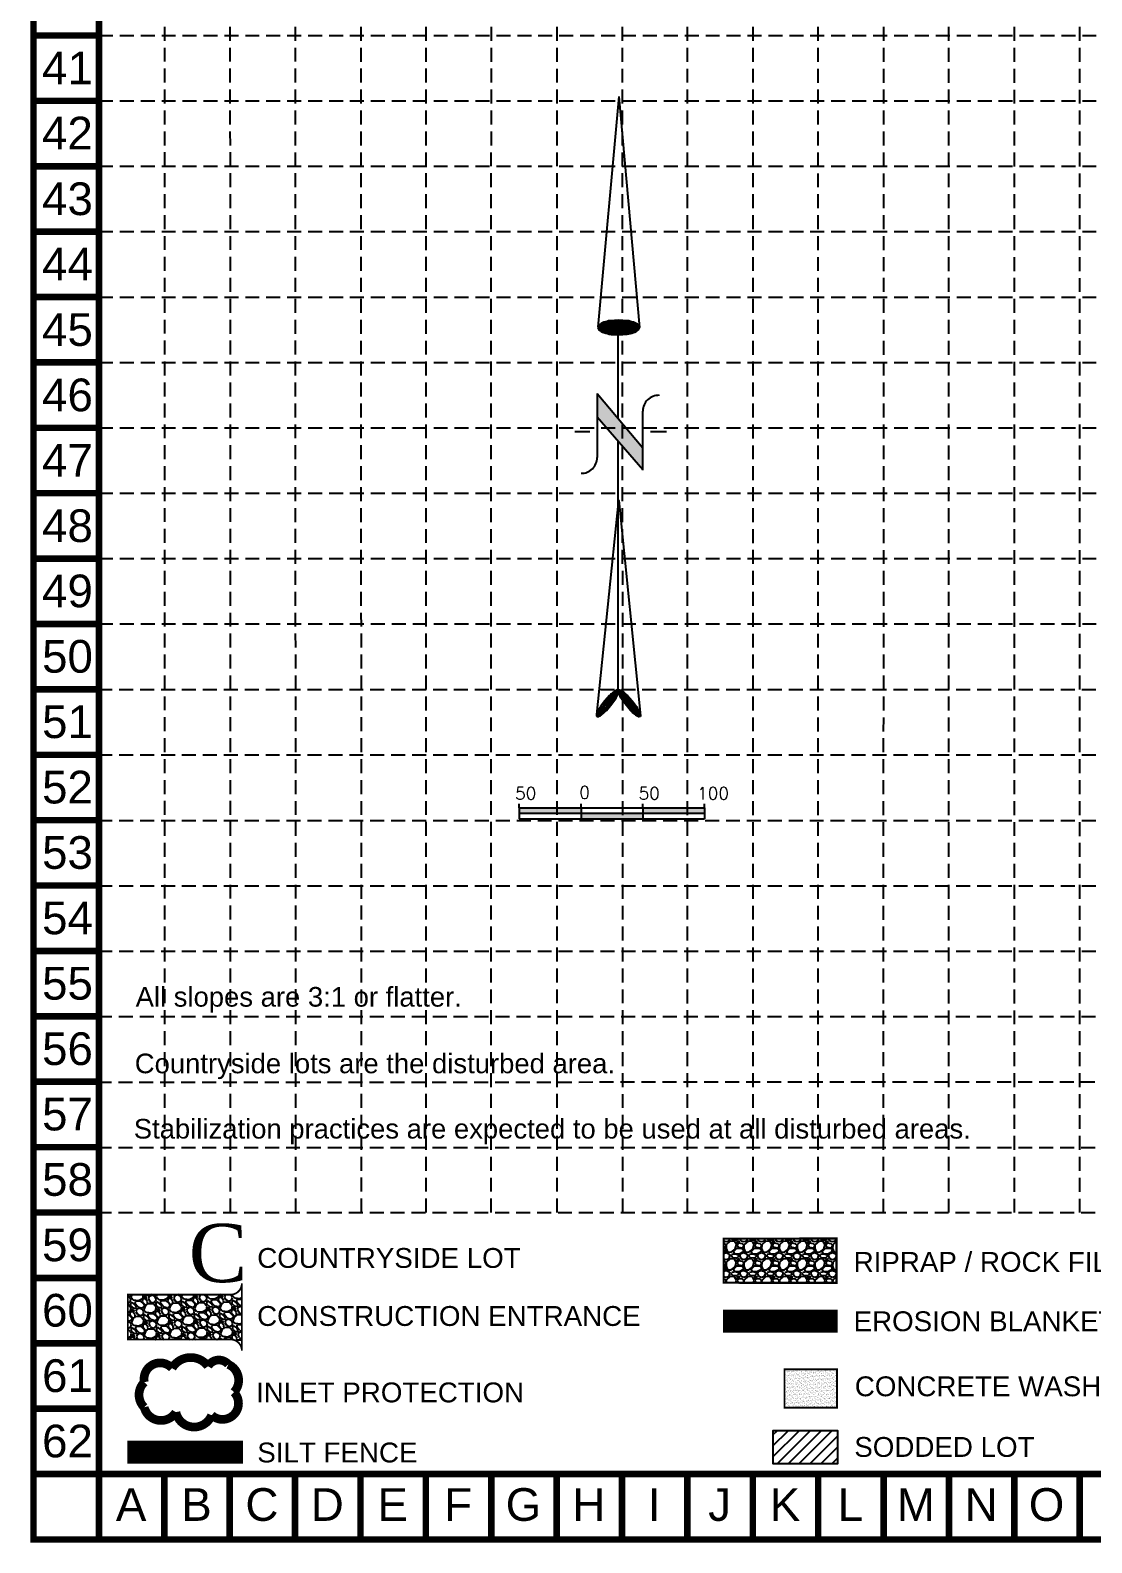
# Model space of a CAD drawing. Header units: feet. Extents: x 7457 to 9571, y 10788 to 14169.
# Drawn here: x 7457 to 8313, y 10788 to 12008 of the extents above; entities that cross this region are included whole.
import ezdxf
from ezdxf.enums import TextEntityAlignment as Align

# ---------------------------------------------------------------- set-up
doc = ezdxf.new("R2010")
doc.units = ezdxf.units.FT
doc.header["$LTSCALE"] = 45
doc.header["$MEASUREMENT"] = 0
doc.linetypes.add('ACAD_ISO02W100', pattern=[15, 12, -3])
doc.linetypes.add('HIDDEN', pattern=[0.375, 0.25, -0.125])
for name, color, linetype in [('BASE', 7, 'Continuous'), ('GRID', 254, 'HIDDEN'), ('LEGEND', 7, 'Continuous'), ('NARROW', 7, 'Continuous')]:
    doc.layers.add(name, color=color, linetype=linetype)
doc.styles.add('countryside', font='TIMES.TTF')
doc.styles.add('L120', font='simplex', dxfattribs={"height": 12})
doc.styles.add("L200'", font='ARIAL.TTF', dxfattribs={"height": 0.001968503937008})
doc.styles.get("Standard").update_dxf_attribs({"font": 'ARIAL.TTF'})

# ---------------------------------------------------------------- blocks, each defined once
blk = doc.blocks.new('North Arrow')
at = {"layer": 'NARROW'}
for p, q in [((32.43254981860446, 3.058265073213988), (32.43254981860446, 4.631385762768332)), ((0, 0), (22.36344290151465, 2.002084736559482)), ((28.76667448424996, -2.091662794246076), (34.01874137947743, 2.319861484284047)), ((36.17825519122562, 2.333068732823449), (30.46489879658111, 2.333068732823449)), ((36.15693846157228, 2.319861484284047), (31.03953994826952, -2.091662794246076)), ((39.10239171702415, 0.006637234364461619), (59.96415737125062, 2.108618273159664)), ((0, 0), (22.3340256442134, -2.022002755547874)), ((21.65859055236069, -0.04755806894536363), (21.65587945617517, -0.04755806894536363)), ((31.2002493849468, -0.04755806894536363), (21.65859055236069, -0.04755806894536363)), ((57.4539157862273, -0.04755806894536363), (33.41071549255503, -0.04755806894536363)), ((59.8310793026576, -2.141789640390925), (39.04486644576536, -0.007715046158409677)), ((57.69334596529006, -0.02703537367779063), (57.76929195033517, -0.01344045038422337)), ((57.76514189648879, -0.05039075473177945), (57.69334596529006, -0.02703537367779063)), ((28.76667448424996, -2.091662794246076), (34.95439482978327, -2.091662794246076)), ((32.43254981860446, -4.261561808689294), (32.43254981860446, -2.800806882678444))]:
    blk.add_line(p, q, dxfattribs=at)
blk.add_lwpolyline([(22.36469003275943, -2.029144276148145), (22.58571216360451, -1.926685835660464, 0.09157658552841703), (22.86600292222374, -1.437143250313966, 0.04830551554414139), (23.03449076013294, -0.7510674610057322), (23.07365352004581, -0.007926344824227272), (23.0138871940153, 0.8191116749912908, 0.04830551554426889), (22.86600292222374, 1.421290560665511, 0.0915765855283463), (22.58571216360451, 1.91083314601201), (22.36469003275943, 2.01329158649969), (22.14366790191434, 1.91083314601201, 0.09157658552851158), (21.86337714329511, 1.421290560665511, 0.04830551554418233), (21.71549287155813, 0.8191116749912908), (21.65572654552761, -0.007926344824227272), (21.71549287155813, -0.8349643646397453, 0.04830551554422624), (21.86337714329511, -1.437143250313966, 0.09157658552816902), (22.14366790191434, -1.926685835660464)], format="xyb", close=True, dxfattribs=at)
for points in [[(57.45558378554506, -0.03134526075882604), (57.43996657389744, 0.0836624617477355, -0.06681784727068599), (57.67471216397553, 0.4712181194372533, -0.03073031192727785), (58.00862399094058, 0.8372912985578296), (58.52165351551321, 1.292257312707079), (59.07299621394941, 1.699951556056476, -0.03073031192742202), (59.50028108291463, 1.950818694931513, -0.06681784727061153), (59.92804734067704, 2.100220530974184), (60.03732810972451, 2.061125939999329)], [(60.03732810972451, 2.061125939999329), (60.05294532137214, 1.946118217492767, -0.06681784727066456), (59.81819973129404, 1.558562559803249, -0.03073031192683177), (59.43379851860755, 1.137137013811298), (58.97125837981093, 0.7375233665334235), (58.41991568137473, 0.3298291232385964, -0.03073031192764033), (57.99263081235495, 0.07896198436355917, -0.03669233332525137), (57.76236303227506, -0.01733721801429056)], [(57.45558378554506, -0.03527464659782709), (57.43996657389744, -0.150282369049819, 0.06681784727068599), (57.67471216397553, -0.5378380267393368, 0.03073031192727785), (58.00862399094058, -0.903911205859913), (58.52165351551321, -1.358877220063732), (59.07299621394941, -1.766571463358559, 0.03073031192742202), (59.50028108291463, -2.017438602233597, 0.06681784727061153), (59.92804734067704, -2.166840438276267), (60.03732810972451, -2.127745847301412)], [(60.03732810972451, -2.127745847301412), (60.05294532137214, -2.012738124794851, 0.06681784727066456), (59.81819973129404, -1.625182467105333, 0.03073031192683177), (59.43379851860755, -1.203756921113381), (58.97125837981093, -0.804143273835507), (58.41991568137473, -0.3964490305406798, 0.03073031192764033), (57.99263081235495, -0.1455818916656426, 0.03669233332525137), (57.76236303227506, -0.04928268934236257)]]:
    blk.add_lwpolyline(points, format="xyb", dxfattribs=at)
for centre, start, end in [((30.46491631666868, 3.862994872579293), 178.8769027564139, 270), ((34.95439482978327, -3.621588933947351), 358.8769027564139, 90)]:
    blk.add_arc(centre, 1.529926139739004, start, end, dxfattribs=at)
for points in [[(23.01902749208239, 0.7489697719211108), (21.85494459723486, 1.41965102062386), (22.86773874044229, 1.437300527177285), (22.14491470462235, 1.910307302568981)], [(22.86773874044229, 1.437300527177285), (22.14491470462235, 1.910307302568981), (22.58617356370451, 1.910307302568981), (22.35503797086494, 2.002084736559482)], [(31.04573626156707, -2.092600781761575), (36.15173163068903, 2.358604768796795), (28.74698772917327, -2.064361571265181), (34.01267678058502, 2.358604768796795)], [(59.26426530671961, 0.9963362022790534), (58.69416543257103, 1.419996991044172), (59.44663154890804, 1.149516487475921), (59.00303798687673, 1.64907741756906)], [(59.44663154890804, 1.149516487475921), (59.00303798687673, 1.64907741756906), (59.61749721722299, 1.335816834307479), (59.27576588053853, 1.822957741314895)], [(59.61749721722299, 1.335816834307479), (59.27576588053853, 1.822957741314895), (59.80972109409777, 1.551097235151246), (59.4926338442383, 1.954057985367399)], [(59.80972109409777, 1.551097235151246), (59.4926338442383, 1.954057985367399), (59.93129858887187, 1.730497569169529), (59.69471535579942, 2.039618144699489)], [(59.93129858887187, 1.730497569169529), (59.69471535579942, 2.039618144699489), (60.05287608364597, 1.941637962281675), (59.93129858887187, 2.103098262887215)], [(60.05287608364597, 1.941637962281675), (59.93129858887187, 2.103098262887215), (60.03644669248388, 2.064458190925507)], [(23.02743242273209, -0.7618279882990464), (21.67003612299595, -0.04525802260104683), (23.06525461068304, -0.04525802260104683), (21.71626324154204, 0.8195677980802429)], [(23.06525461068304, -0.04525802260104683), (21.71626324154204, 0.8195677980802429), (23.01902749208239, 0.7489697719211108), (21.85494459723486, 1.41965102062386)], [(57.44388876337325, 0.08001449623407098), (57.69525844847522, -0.01106567331589758), (57.49810575425727, 0.2124947428819723), (57.77083364797363, -0.01106567331589758)], [(57.450460519849, -0.04004572727353661), (57.68868669199946, -0.016585683588346), (57.44388876337325, 0.08001449623407098), (57.69525844847522, -0.01106567331589758)], [(57.49810575425727, 0.2124947428819723), (57.77083364797363, -0.01106567331589758), (57.59996797960412, 0.3891350717640307), (57.940056377156, 0.06345446541672572)], [(57.59996797960412, 0.3891350717640307), (57.940056377156, 0.06345446541672572), (57.68211493557828, 0.4981552747267415), (58.06984856753843, 0.1324545938769006)], [(57.68211493557828, 0.4981552747267415), (58.06984856753843, 0.1324545938769006), (57.83819415180915, 0.663755583063903), (58.29493122679196, 0.2580348277115263)], [(57.83819415180915, 0.663755583063903), (58.29493122679196, 0.2580348277115263), (58.02877508955135, 0.8569559427633067), (58.51837094691291, 0.405695102581376)], [(58.02877508955135, 0.8569559427633067), (58.51837094691291, 0.405695102581376), (58.26042950528063, 1.069476338470849), (58.73031009321494, 0.5657754006460891)], [(58.26042950528063, 1.069476338470849), (58.73031009321494, 0.5657754006460891), (58.51837094691291, 1.297176762400341), (59.04904028220699, 0.8114158579883224)], [(58.51837094691291, 1.297176762400341), (59.04904028220699, 0.8114158579883224), (58.69580837170361, 1.422756996180397), (59.26097942850902, 0.9949561996836565)], [(22.86773874044229, -1.439569039612252), (21.72466817219174, -0.8747848301754857), (23.02743242273209, -0.7618279882990464), (21.67003612299595, -0.04525802260104683)], [(22.5777686330548, -1.930225321557373), (21.86334952788457, -1.446628842222708), (22.86773874044229, -1.439569039612252), (21.72466817219174, -0.8747848301754857)], [(22.36344290151465, -2.014942952937417), (22.14491470462235, -1.930225321557373), (22.5777686330548, -1.930225321557373), (21.86334952788457, -1.446628842222708)], [(57.4373170068975, -0.1421659174229717), (57.68868669199946, -0.02210569386079442), (57.450460519849, -0.04004572727353661), (57.68868669199946, -0.016585683588346)], [(57.45703227632475, -0.1932260124704044), (57.69525844847522, -0.02762570418781252), (57.4373170068975, -0.1421659174229717), (57.68868669199946, -0.02210569386079442)], [(57.52603571929285, -0.3257062591183058), (57.76426189149788, -0.05108574781843345), (57.45703227632475, -0.1932260124704044), (57.69525844847522, -0.02762570418781252)], [(57.63446970111545, -0.4802665469105705), (57.90062583830149, -0.1021458429204358), (57.52603571929285, -0.3257062591183058), (57.76426189149788, -0.05108574781843345)], [(57.78397716092513, -0.6624268860650773), (58.09120677609826, -0.2001260253382497), (57.63446970111545, -0.4802665469105705), (57.90062583830149, -0.1021458429204358)], [(57.97455809866733, -0.8735672791772231), (58.33600470472447, -0.3477863002626691), (57.78397716092513, -0.6624268860650773), (58.09120677609826, -0.2001260253382497)], [(58.24071423585337, -1.113687726247008), (58.61366141578401, -0.5423666625029), (57.97455809866733, -0.8735672791772231), (58.33600470472447, -0.3477863002626691)], [(58.61366141578401, -1.433848322321865), (58.92746278743289, -0.771447089027788), (58.24071423585337, -1.113687726247008), (58.61366141578401, -0.5423666625029)], [(58.91431927448139, -1.64498871543401), (59.20019068109468, -1.004667523229728), (58.61366141578401, -1.433848322321865), (58.92746278743289, -0.771447089027788)], [(59.11804372517508, -1.794028992899257), (59.56985198281473, -1.35518817585762), (58.91760515269198, -1.651888728247286), (59.20019068109468, -1.011567536097573)], [(59.34805520177179, -1.927889242142555), (59.81300697236293, -1.62152867174882), (59.11804372517508, -1.794028992899257), (59.56985198281473, -1.35518817585762)], [(59.53699320043597, -1.324828119304584), (59.41377276652929, -1.18406785724801), (59.20840537670301, -1.014327541233797)], [(59.58299549571166, -2.052089473381784), (59.92801271066128, -1.787128980031412), (59.34805520177179, -1.927889242142555), (59.81300697236293, -1.62152867174882)], [(59.78343406819477, -2.12522960951901), (60.04630432717022, -2.007929391147627), (59.58299549571166, -2.052089473381784), (59.92801271066128, -1.787128980031412)], [(59.92308389326354, -2.166629686616943), (60.03808963156189, -2.132129622386856), (59.78343406819477, -2.12522960951901), (60.04630432717022, -2.007929391147627)]]:
    blk.add_solid(points, dxfattribs=at)
blk = doc.blocks.new('washout')
at = {"layer": 'BASE'}
h = blk.add_hatch(dxfattribs=at)
h.set_pattern_fill('AR-SAND', color=30, scale=1.29438, style=0)
h.set_pattern_definition([(37.50000000000001, (1095.310110482622, -97.07849999999996), (-0.0815373428699146, 2.494042150135252), [0, -1.9674576, 0, -2.200446, 0, -2.1033675]), (7.499999999999999, (1095.310110482622, -97.07849999999996), (2.29076357176444, 3.652929423912071), [0, -1.0613916, 0, -1.7733006, 0, -0.6795494999999999]), (327.5, (1093.718023082621, -97.07849999999996), (4.0308829430139, 0.007324965717175819), [0, -0.6471899999999999, 0, -2.329884, 0, -3.041793]), (317.5, (1093.718023082621, -97.07849999999996), (3.891070154426286, 1.136045697739593), [0, -0.323595, 0, -1.5273684, 0, -1.747413])])
h.paths.add_polyline_path([(44.3144205259029, 0), (44.3144205259029, 32.35950000000003), (0, 32.35950000000003), (0, 0)])
at = {"layer": 'BASE', "color": 30, "linetype": 'ACAD_ISO02W100', "const_width": 1.617975}
blk.add_lwpolyline([(0, 0), (44.3144205259029, 0), (44.3144205259029, 32.35950000000003), (0, 32.35950000000003)], close=True, dxfattribs=at)

msp = doc.modelspace()

# ---------------------------------------------------------------- hatches: boundary and pattern name
at = {"linetype": 'Continuous'}
h = msp.add_hatch(color=7, dxfattribs=at)
h.paths.add_polyline_path([(7900.868319382153, 11376.57817679286), (7900.868319382153, 11381.06461498078), (7851.070944382, 11381.06461498078), (7851.070944382001, 11376.57817679286)])
h.paths.add_polyline_path([(7900.868319382153, 11376.57817679286), (7900.868319382154, 11372.09173860494), (7950.665694382305, 11372.09173860494), (7950.665694382305, 11376.57817679286)])
h.paths.add_polyline_path([(7950.665694382305, 11381.06461498078), (7950.665694382305, 11376.57817679286), (8000.463069382458, 11376.57817679286), (8000.463069382462, 11381.06461498078)])
at = {"layer": 'LEGEND', "linetype": 'ACAD_ISO02W100'}
h = msp.add_hatch(dxfattribs=at)
h.set_pattern_fill('GRAVEL', color=240, scale=14.30497309729822, style=0)
h.set_pattern_definition([(228.0128, (6998.087488164378, 10275.55161106251), (-114.4397594894558, -128.7447770673395), [1.924533860618112, -190.5291955205475]), (184.9697, (6996.800040585686, 10274.12111375282), (171.6596922095101, 14.30484874426795), [3.302560529027045, -326.9533922388657]), (132.5103999999999, (6993.509896773322, 10273.83501429069), (143.0495981991831, -157.3548281497745), [2.328677960562983, -230.5394041951973]), (267.2737, (6987.930957265361, 10270.25877101654), (14.30491613099281, 286.0994661655518), [3.007448934029783, -297.7373872490561]), (292.8337, (6987.787907534364, 10267.25472666596), (-71.52500718350288, 171.6596258381562), [2.949041728873517, -291.955531697725]), (357.2737, (6988.932305382197, 10264.53678177751), (-286.0994661655519, 14.30491613099282), [3.007448934029783, -297.7373872490562]), (37.69419999999998, (6991.936349732569, 10264.39373204659), (-185.9647553437443, -143.0495937190616), [3.977197365268724, -393.7422244521956]), (72.2553, (6995.083443814005, 10266.82557747318), (100.1349656412988, 314.7093542285386), [3.754883778363618, -371.733622802756]), (121.4296, (6996.22784166177, 10270.4018207476), (-114.4399025680571, 185.9645792620365), [3.01763407487506, -298.7461024270122]), (175.2364, (6994.654294621086, 10272.97671590499), (157.3547176073566, -14.30485197224534), [3.445095280968498, -168.8095972425909]), (222.3974, (6991.221101077657, 10273.26281536698), (-171.6597823244834, -157.3545908037053), [4.455255261207335, -441.0705998739076]), (138.8141, (7002.092880631723, 10270.11572128548), (-100.134853835064, 85.82980015122968), [1.520632945215899, -150.5433053001633]), (171.4692, (7000.948482783891, 10271.11706940238), (185.9646257292034, -28.61005934750282), [2.892994844278279, -286.407176222258]), (225, (6998.087488164378, 10271.5462185953), (-1.588171049926392e-15, -14.30497752395715), [2.023023600393013, -18.20725531845641]), (203.1986, (6997.08614004761, 10273.26281536698), (71.52486163369083, 28.60996515247451), [1.089438141144038, -107.8539897389861]), (291.8014, (6996.084791930773, 10272.83366617392), (-14.3049718170124, 42.91492319730636), [1.54068851749831, -75.49395193201366]), (30.9638, (6996.65699085469, 10271.40316886437), (42.91489100077766, 28.6099817215798), [2.502354638937259, -80.90925685269929]), (161.5651, (6998.802736819291, 10272.690616443), (28.60995241143706, -14.304950255442), [1.80945035205035, -43.42685136412769]), (16.38950000000001, (6987.787907534364, 10272.83366617392), (143.0497624212061, 42.91481500603684), [2.534841232841243, -250.9499257750724]), (70.3462, (6990.219752960889, 10273.54891482897), (-57.21982440297354, -157.3547346200699), [2.126591605617449, -210.5321255019614]), (293.1986, (6998.802736819291, 10275.55161106251), (-28.60996515247451, 71.52486163369082), [2.178861977314979, -106.7645659028152]), (343.6105, (6999.66103520513, 10273.54891482897), (-143.0497624212061, 42.91481500603685), [2.534841232841223, -250.9499257750701]), (339.444, (6987.787907534364, 10263.96458285367), (-71.5248918726208, 28.6098889235149), [2.444433802866319, -119.777313560342]), (294.7751, (6990.076703229961, 10263.10628446796), (-71.52475375385335, 157.3547530195969), [2.048157438124944, -202.767886778805]), (66.80140000000002, (6998.945786550286, 10261.24663796522), (28.60996515247453, 71.52486163369082), [2.178861977314978, -106.7645659028151]), (17.354, (6999.804084936058, 10263.24933419875), (-185.9646791480027, -57.21981374415746), [2.397956945273197, -237.3970938582572]), (69.444, (6991.936349732569, 10261.24663796522), (-28.60988892351494, -71.52489187262078), [1.22221690143316, -120.9995304617752]), (101.3098999999996, (6998.087488164378, 10261.24663796522), (-14.30493922543368, 57.2199031498364), [0.7294105782312338, -72.21191903938096]), (165.9638, (6997.94443843345, 10261.96188661999), (42.91492710226319, -14.3049453079031), [2.949041728873513, -56.03186437346224]), (186.009, (6995.083443814005, 10262.67713527491), (143.0497274096998, 14.30496333389432), [2.732965110238826, -270.5631596793701]), (303.6901, (6996.65699085469, 10270.11572128548), (-14.30499218738768, 28.60993986852477), [2.063091830038544, -49.51421822589815]), (353.1572, (6997.801388702523, 10268.39912451393), (243.1845335772573, -28.61006060469498), [3.601906396061108, -356.5881180962062]), (60.94540000000001, (7001.37763197681, 10267.96997532101), (-57.21989277827784, -100.1348171823465), [1.472782810205435, -145.805927359531]), (90, (7002.092880631723, 10269.25742289977), (-14.30497309729822, 14.30497309729822), [0.8582983858378928, -13.44667471146032]), (120.2564, (6994.797344352082, 10263.10628446796), (57.21981924504297, -100.1348468120234), [1.987304082569058, -196.7437335931531]), (48.01279999999999, (6993.795996235314, 10264.82288123951), (114.4397594894558, 128.7447770673395), [3.849067721236224, -188.6046616599294]), (0, (6996.370891392766, 10267.68387585888), (14.30497309729822, 14.30497309729822), [3.719293005297536, -10.58568009200068]), (325.3048, (7000.09018439805, 10267.68387585888), (-143.0496488479531, 100.1349348411046), [2.26181651630621, -223.9196634546377]), (254.0546, (7001.949830900659, 10266.39642828026), (-14.30497151368592, -57.21989420094847), [2.082832692912816, -102.0589450024589]), (207.646, (7001.37763197681, 10264.39373204659), (-271.794428870483, -143.0498413096597), [3.391208447311002, -335.7301941777399]), (175.4261, (6998.37358762637, 10262.82018500597), (-185.9646582515169, 14.30489872804738), [3.587672947829267, -355.179235600824])])
h.paths.add_polyline_path([(8015.932959775924, 10997.9886853682), (8106.967972682515, 10997.82692044707), (8106.967972682515, 11033.58935319022), (8015.932959775924, 11033.45208516178)])
at = {"layer": 'LEGEND'}
h = msp.add_hatch(dxfattribs=at)
h.set_pattern_fill('GRAVEL', color=4, scale=14.46157490804759, angle=-43.93425516442545, style=0)
h.set_pattern_definition([(184.0785448355745, (-12678.41481508549, 2204.264484199784), (-173.6196451813359, -13.4575079810293), [1.945602441829089, -192.6149888188776]), (141.0354448355745, (-12680.35549376112, 2204.126105475135), (135.0055160763885, -109.9927218039334), [3.338714875871132, -330.5326714802177]), (88.57614483557452, (-12682.95146254006, 2206.225618783299), (-6.230132496816552, -214.8964783900011), [2.354170856131253, -233.0632039884921]), (223.3394448355745, (-12689.52151985297, 2207.535267225659), (211.0924808503827, 198.2522686064346), [3.040372585518108, -300.9968281199931]), (248.8994448355745, (-12691.73278415289, 2205.448601901738), (68.33525431856665, 175.1412968823068), [2.981325975168549, -295.1516764657837]), (313.3394448355745, (-12692.80608262729, 2202.667170757709), (-198.2522686064346, 211.0924808503826), [3.040372585518108, -300.9968281199932]), (353.7599448355745, (-12690.71941730337, 2200.455906457653), (-235.7250750351186, 26.29794368616422), [4.020737210109563, -398.0526656461989]), (28.32104483557454, (-12686.72250499847, 2200.01887827732), (293.6462557505786, 158.8772281901914), [3.795989874463594, -375.8031277260699]), (77.49534483557453, (-12683.38088279675, 2201.819742129662), (47.12624812109621, 215.6573044835577), [3.050669226852619, -302.0165860746319]), (131.3021448355745, (-12682.7203526329, 2204.798047524585), (104.5235591005359, -120.7872450282118), [3.482810008254915, -170.6576180966163]), (178.4631448355746, (-12685.0191080548, 2207.414472211346), (-235.3446957347637, 5.849708839763523), [4.504028581961609, -445.8991622304222]), (94.8798448355739, (-12679.31169521709, 2197.497552636114), (-12.69674155223676, 132.7232168431872), [1.537279874300364, -152.1913583266068]), (127.5349448355745, (-12679.44246601802, 2199.029266963076), (115.3180700464448, -151.2695169474811), [2.924665524678819, -289.5425810987987]), (181.0657448355745, (-12681.22431006118, 2201.348478292928), (-10.033913732635, -10.41431003291497), [2.045170385070981, -18.40657685036356]), (159.2643448355745, (-12680.74924226256, 2203.300568854023), (72.13936579907035, -29.34092301364478), [1.101364621847088, -109.0347071003391]), (247.8671448355745, (-12681.77926105814, 2203.690513393714), (19.68742874417635, 41.27683300349721), [1.55755500232145, -76.32041203737464]), (347.0295448355745, (-12682.36607984852, 2202.247726287438), (51.31074600908586, -9.273072553977686), [2.529748837089855, -81.79500029614002]), (117.6308448355745, (-12679.90088187044, 2201.679927306375), (10.7947235406905, -30.48211579686068), [1.829259071693838, -43.90226110537685]), (332.4552448355745, (-12687.81955900808, 2209.510181557687), (134.2447497310437, -69.09628382672423), [2.562591073706033, -253.6971670677682]), (26.4119448355745, (-12685.54743131893, 2208.32513209146), (-152.0302160781984, -74.42180233010313), [2.149872187405262, -212.8368982442988]), (249.2643448355745, (-12677.89409974499, 2203.762788668336), (29.34092301364478, 72.13936579907032), [2.202714782119265, -107.9333569400669]), (299.6762448355745, (-12678.67398882424, 2201.702751077309), (-74.04143226320237, 131.5819728436514), [2.562591073706031, -253.697167067768]), (295.5097448355746, (-12694.04058359721, 2203.053311335304), (-32.00377217696821, 70.9981435721765), [2.47119392028717, -121.0885599403709]), (250.8408448355745, (-12692.97632914523, 2200.823027226275), (58.3015985311025, 164.7268853143309), [2.070579372184436, -204.9876615393322]), (22.86714483557454, (-12687.82386730447, 2193.248142751826), (70.99817785794895, 32.00369669328462), [2.202714782119269, -107.9333569400671]), (333.4197448355745, (-12685.79426140802, 2194.104111067656), (-175.5215969071031, 88.78368843319723), [2.424208263410925, -239.9959673068106]), (25.50974483557453, (-12692.92687764154, 2198.164758959468), (-70.99814357217653, -32.00377217696816), [1.235596960143585, -122.3241569005146]), (57.37564483557452, (-12688.44872571314, 2193.850177389564), (29.72136790760251, 51.69112194381151), [0.7373957045613462, -73.00244952149652]), (122.0295448355745, (-12688.05117324987, 2194.471231836276), (21.20903498137235, -40.51602394035049), [2.981325975168546, -56.64526583607691]), (142.0747448355744, (-12689.63233908046, 2196.998729302353), (114.1769692873712, -89.92480407486705), [2.762883886182491, -273.5251142695442]), (259.7558448355745, (-12683.26913180499, 2201.310438674707), (9.653496109833121, 30.86253303290822), [2.085677256388437, -50.05626861489739]), (309.2229448355745, (-12683.64005653543, 2199.258009007186), (156.9753076598498, -191.4051712166298), [3.641337792396903, -360.4918195995727]), (17.01114483557456, (-12681.33749715178, 2196.437102146022), (-111.8946057764372, -32.76450889303456), [1.488905906232943, -147.4021185643086]), (46.06574483557452, (-12679.91372985482, 2196.872694227444), (-0.3803961825667685, 20.4482174378705), [0.867694494482855, -13.59388041356473]), (76.3221448355745, (-12689.53960789788, 2197.511836719268), (-28.58022504492098, -113.0357644527979), [2.009059832525604, -198.8975597293309]), (4.07854483557453, (-12689.06454009925, 2199.463927280361), (173.6196451813359, 13.45750798102934), [3.891204883658177, -190.6693863770485]), (316.0657448355745, (-12685.18318274793, 2199.740684729386), (20.44821743787051, 0.3803961825667709), [3.760009476092373, -10.70156543195521]), (281.3705448355745, (-12682.47546297723, 2197.131867966267), (-33.90554753205669, 173.2392860062013), [2.286577455011037, -226.3709945071936]), (210.1203448355744, (-12682.02465504845, 2194.89017197177), (-50.54994943874105, -31.62331904300728), [2.105634229761545, -103.1762218740648]), (163.7117448355745, (-12683.84597480875, 2193.8335254435), (-298.210969398605, 86.50111142550348), [3.42833325557628, -339.4055563034729]), (131.4918448355745, (-12687.13670940787, 2194.795072926079), (-125.3521358843094, 140.8550964294435), [3.626948525363425, -359.0675135484566])])
edge = h.paths.add_edge_path()
edge.add_line((7627.322880149793, 10943.17014072357), (7627.322880149793, 10997.40683810927))
edge.add_arc((7618.283432402143, 10997.40683810928), 9.039447747650229, 270.03905593781616, 359.99999999988466, ccw=False)
edge.add_line((7618.289594183775, 10988.36739246174), (7535.448596223067, 10988.35988900408))
edge.add_line((7535.448596223067, 10988.35988900408), (7535.448596223067, 10952.1749939752))
edge.add_line((7535.448596223067, 10952.1749939752), (7618.277270620511, 10952.20958637109))
edge.add_arc((7618.283432402161, 10943.17014072357), 9.039447747631648, 0, 90.03905593793161, ccw=False)
h = msp.add_hatch(dxfattribs=at)
h.set_pattern_fill('ANSI31', color=2, scale=50, style=0)
h.set_pattern_definition([(45, (0, 0), (-4.419417382415921, 4.419417382415922), [])])
h.paths.add_polyline_path([(8055.672429749093, 10878.62780107433), (8055.672429749093, 10877.06507104383), (8055.672429749093, 10852.2846387067), (8107.967251390459, 10852.2846387067), (8107.967251390459, 10878.62780107433)])

# ---------------------------------------------------------------- linework, layer by layer
at = {"color": 7, "linetype": 'Continuous'}
for p, q in [((7851.070944382, 11381.06461498078), (7851.070944382, 11384.05245748079)), ((7851.070944382, 11381.06461498078), (7900.868319382153, 11381.06461498078)), ((7851.070944382, 11381.06461498078), (7851.070944382, 11372.09173860494)), ((7900.868319382153, 11381.06461498078), (7900.868319382153, 11384.05245748079)), ((7900.868319382153, 11381.06461498078), (8000.46306938246, 11381.06461498078)), ((7900.868319382153, 11381.06461498078), (7900.868319382153, 11372.09173860494)), ((7950.665694382305, 11381.06461498078), (7950.665694382305, 11384.05245748079)), ((7950.665694382305, 11381.06461498078), (7950.665694382305, 11372.09173860494)), ((7851.070944381998, 11376.57817679286), (8000.46306938246, 11376.57817679286)), ((7851.070944381998, 11372.09173860494), (7900.868319382153, 11372.09173860494)), ((7900.868319382153, 11372.09173860494), (8000.46306938246, 11372.09173860494))]:
    msp.add_line(p, q, dxfattribs=at)
at = {"color": 7}
for q in [(8000.46306938246, 11384.05245748079), (8000.46306938246, 11372.09173860494)]:
    msp.add_line((8000.46306938246, 11381.06461498078), q, dxfattribs=at)
at = {"layer": 'BASE', "const_width": 5.273577968907612}
for points in [[(9568.73461408358, 10790.9046681502), (9568.73461408358, 14165.99456825094), (7459.303426520465, 14165.99456825094), (7459.303426520465, 10790.9046681502)], [(9515.998834394495, 10843.64044783908), (9515.998834394495, 14113.25878856192), (7512.039206209686, 14113.25878856192), (7512.039206209686, 10843.64044783908)]]:
    msp.add_lwpolyline(points, close=True, dxfattribs=at)
for points in [[(7512.039206209686, 12003.82760099894), (7459.303426520465, 12003.82760099894)], [(7512.039206209686, 11951.09182130965), (7459.303426520465, 11951.09182130965)], [(7512.039206209686, 11898.35604162077), (7459.303426520465, 11898.35604162077)], [(7512.039206209686, 11845.62026193148), (7459.303426520465, 11845.62026193148)], [(7512.039206209686, 11792.8844822426), (7459.303426520465, 11792.8844822426)], [(7512.039206209686, 11740.14870255359), (7459.303426520465, 11740.14870255359)], [(7512.039206209686, 11687.41292286443), (7459.303426520465, 11687.41292286443)], [(7512.039206209686, 11634.67714317528), (7459.303426520465, 11634.67714317528)], [(7512.039206209686, 11581.94136348613), (7459.303426520465, 11581.94136348613)], [(7512.039206209686, 11529.20558379725), (7459.303426520465, 11529.20558379725)], [(7512.039206209686, 11476.4698041081), (7459.303426520465, 11476.4698041081)], [(7512.039206209686, 11423.73402441921), (7459.303426520465, 11423.73402441921)], [(7512.039206209686, 11370.99824472993), (7459.303426520465, 11370.99824472993)], [(7512.039206209686, 11318.26246504091), (7459.303426520465, 11318.26246504091)], [(7512.039206209686, 11265.52668535176), (7459.303426520465, 11265.52668535176)], [(7512.039206209686, 11212.7909056626), (7459.303426520465, 11212.7909056626)], [(7512.039206209686, 11160.05512597372), (7459.303426520465, 11160.05512597372)], [(7512.039206209686, 11107.31934628457), (7459.303426520465, 11107.31934628457)], [(7512.039206209686, 11054.58356659555), (7459.303426520465, 11054.58356659555)], [(7512.039206209686, 11001.84778690626), (7459.303426520465, 11001.84778690626)], [(7512.039206209686, 10949.11200721739), (7459.303426520465, 10949.11200721739)], [(7512.039206209686, 10896.37622752837), (7459.303426520465, 10896.37622752837)], [(7512.039206209686, 10843.64044783908), (7459.303426520465, 10843.64044783908)], [(7512.039206209686, 10843.64044783908), (7512.039206209686, 10790.9046681502)], [(7564.774985898703, 10843.64044783908), (7564.774985898703, 10790.9046681502)], [(7617.510765587787, 10843.64044783908), (7617.510765587787, 10790.9046681502)], [(7670.246545276872, 10843.64044783908), (7670.246545276872, 10790.9046681502)], [(7722.982324965888, 10843.64044783908), (7722.982324965888, 10790.9046681502)], [(7775.718104654973, 10843.64044783908), (7775.718104654973, 10790.9046681502)], [(7828.453884344058, 10843.64044783908), (7828.453884344058, 10790.9046681502)], [(7881.189664033211, 10843.64044783908), (7881.189664033211, 10790.9046681502)], [(7933.925443722295, 10843.64044783908), (7933.925443722295, 10790.9046681502)], [(7986.661223411312, 10843.64044783908), (7986.661223411312, 10790.9046681502)], [(8039.397003100396, 10843.64044783908), (7986.661223411312, 10843.64044783908)], [(8039.397003100396, 10843.64044783908), (8039.397003100396, 10790.9046681502)], [(8092.132782789481, 10843.64044783908), (8092.132782789481, 10790.9046681502)], [(8144.868562478429, 10843.64044783908), (8144.868562478429, 10790.9046681502)], [(8197.604342167582, 10843.64044783908), (8197.604342167582, 10790.9046681502)], [(8250.340121856736, 10843.64044783908), (8250.340121856736, 10790.9046681502)], [(8303.07590154582, 10843.64044783908), (8303.07590154582, 10790.9046681502)]]:
    msp.add_lwpolyline(points, dxfattribs=at)
at = {"layer": 'GRID', "linetype": 'HIDDEN'}
for p, q in [((8197.604342167582, 11054.49156876135), (8197.604342167582, 14113.25878856192)), ((8250.340121856736, 11054.48327759386), (8250.340121856736, 14113.25878856192)), ((8303.07590154582, 11054.47498642651), (8303.07590154582, 14113.25878856192)), ((7565.256383224043, 11054.59098708395), (7564.97098399062, 14111.27738937974)), ((7618.215868980275, 11054.58266074541), (7617.560180663176, 14111.25364056627)), ((7670.793816056593, 11054.5743943926), (7670.307864568594, 14111.1146708067)), ((7723.810501770249, 11054.56605906086), (7722.975184460536, 14111.03306341324)), ((7776.06556607013, 11054.55784347205), (7775.8428922596, 14111.44092174393)), ((7828.476366410508, 11054.54960339826), (7828.641701078952, 14111.34290950773)), ((7881.609672183136, 11054.5412497315), (7881.325881314823, 14111.14854239067)), ((7934.532817574668, 11054.53292910616), (7933.994114928618, 14111.19362841639)), ((7986.849380415031, 11054.52470384844), (7986.861213579689, 14111.16184093211)), ((8039.730391919486, 11054.51638984762), (8039.673989290482, 14111.14940580336)), ((8092.140044269692, 11054.50814995429), (8092.245303120664, 14111.14277638108)), ((8144.890729809827, 11054.49985644344), (8145.212062720906, 14111.07289949218)), ((7512.039206209686, 12003.82760099894), (9515.998834394495, 12003.82760099894)), ((7512.039206209686, 11951.09182130965), (9515.998834394495, 11951.09182130965)), ((7512.039206209686, 11898.35604162077), (9515.998834394495, 11898.35604162077)), ((7512.039206209686, 11845.62026193148), (9515.998834394495, 11845.62026193148)), ((7512.039206209686, 11792.8844822426), (9515.998834394495, 11792.8844822426)), ((7512.039206209686, 11740.14870255359), (9515.998834394495, 11740.14870255359)), ((7512.039206209686, 11687.41292286443), (9515.998834394495, 11687.41292286443)), ((7512.039206209686, 11634.67714317528), (9515.998834394495, 11634.67714317528)), ((7512.039206209686, 11581.94136348613), (9515.998834394495, 11581.94136348613)), ((7512.039206209686, 11529.20558379725), (9515.998834394495, 11529.20558379725)), ((7511.538532739504, 11476.29348654359), (9515.498160924519, 11476.29348654359)), ((7511.538532739504, 11423.55770685444), (9515.498160924519, 11423.55770685444)), ((7511.538532739504, 11370.82192716529), (9515.498160924519, 11370.82192716529)), ((7511.538532739504, 11318.08614747627), (9515.498160924519, 11318.08614747627)), ((7511.538532739504, 11265.35036778725), (9515.498160924519, 11265.35036778725)), ((7511.263896011524, 11212.6559564707), (9513.821329723392, 11212.54333994703)), ((7510.890248738547, 11159.77141182516), (9513.825593758726, 11160.12705891732)), ((7511.066284909062, 11107.15320508864), (9514.020347047735, 11107.01234642325)), ((7511.06704862347, 11054.59950678055), (9513.950838920167, 11054.28461156473))]:
    msp.add_line(p, q, dxfattribs=at)
at = {"layer": 'LEGEND', "color": 240, "linetype": 'ACAD_ISO02W100', "const_width": 1.788121637162277}
msp.add_lwpolyline([(8015.932959775924, 10997.9886853682), (8106.967972682515, 10997.82692044707), (8106.967972682515, 11033.58935319023), (8015.932959775924, 11033.45208516178)], close=True, dxfattribs=at)
at = {"layer": 'LEGEND', "color": 4, "const_width": 1.446157490804759}
msp.add_lwpolyline([(7627.322880149793, 10943.17014072357), (7627.322880149793, 10997.40683810927, -0.4140139244211871), (7618.289594183775, 10988.36739246174), (7535.448596223067, 10988.35988900408), (7535.448596223067, 10952.1749939752), (7618.277270620511, 10952.20958637109, -0.4144132285109485)], format="xyb", close=True, dxfattribs=at)
at = {"layer": 'LEGEND', "color": 84, "const_width": 18.58995854099833}
msp.add_lwpolyline([(8015.462480062859, 10966.95741501111), (8107.879093498314, 10966.95890212978)], dxfattribs=at)
at = {"layer": 'LEGEND', "color": 170, "ltscale": 100, "const_width": 7}
msp.add_lwpolyline([(7571.060922544932, 10929.0118412486, 0.5205670505517462), (7571.060922544932, 10929.0118412486, 0.7651954600696135), (7548.688149318405, 10917.74913299094, 0.4178788784126488), (7548.549558795864, 10897.48487304568, 0.6649002420699669), (7574.116449466286, 10893.58194694126, 0.744833174426672), (7602.952407707578, 10891.16090055535, 0.9756416855879776), (7620.915842639604, 10909.7169198453, 0.5205670505517462), (7616.442918101651, 10932.07114060111, 0.5205670505517462), (7600.042188247907, 10930.58085744601, 0.5402640007904789), (7571.060922544932, 10929.0118412486)], format="xyb", close=True, dxfattribs=at)
at = {"layer": 'LEGEND', "color": 200, "const_width": 18.58995854099833}
msp.add_lwpolyline([(7534.972896897587, 10861.3521318158), (7628.253429151769, 10861.3521318158)], dxfattribs=at)
at = {"layer": 'LEGEND', "color": 2}
msp.add_lwpolyline([(8055.672429749093, 10877.06507104384), (8055.672429749093, 10852.2846387067), (8107.967251390459, 10852.2846387067), (8107.967251390459, 10878.62780107433), (8055.672429749093, 10878.62780107433)], close=True, dxfattribs=at)

# ---------------------------------------------------------------- block references
at = {"layer": 'BASE', "linetype": 'Continuous', "xscale": 8.330849999909333, "yscale": 8.330849999909333, "zscale": 8.330850000000119, "rotation": 270}
msp.add_blockref('North Arrow', (7931.321910789989, 11954.68500415108), dxfattribs=at)
at = {"layer": 'LEGEND', "xscale": 0.9565418567935922, "yscale": 0.9565418567945017, "zscale": 0.956541856820419}
msp.add_blockref('washout', (8064.969618945041, 10897.26455337678), dxfattribs=at)

# ---------------------------------------------------------------- texts
at = {"color": 7, "linetype": 'Continuous', "style": 'L120'}
for s, p in [('50', (7847.668429184285, 11387.61550076953)), ('0', (7899.452605491149, 11388.34426574135)), ('50', (7947.263179184591, 11387.61550076953))]:
    msp.add_text(s, height=10, dxfattribs=at).set_placement(p)
at = {"color": 7, "style": 'L120'}
msp.add_text('100', height=10, dxfattribs=at).set_placement((7994.511820290862, 11387.61552682476))
at = {"color": 5, "style": 'countryside'}
msp.add_text('C', height=46.95576208189537, rotation=359.9039899202455, dxfattribs=at).set_placement((7584.398049497127, 10998.55219166224))
at = {"layer": 'BASE'}
for s, p in [('41', (7486.681275353186, 11977.62150270708)), ('42', (7486.619073982479, 11925.1095641424)), ('43', (7486.681312158834, 11872.14995316951)), ('44', (7486.681348964276, 11819.41417008205)), ('45', (7486.681348964345, 11766.67840363222)), ('46', (7486.681348964345, 11713.94265382016)), ('47', (7486.681385769994, 11661.20685409464)), ('48', (7486.681422575436, 11608.47107100718)), ('49', (7486.692464238715, 11555.86497931666)), ('50', (7486.692464238715, 11503.12922950474)), ('51', (7486.692501044363, 11450.39342977922)), ('52', (7486.692537849806, 11397.65764669162)), ('53', (7486.692537849874, 11344.92188024193)), ('54', (7486.692537849874, 11292.18613042987)), ('55', (7486.692574655523, 11239.45033070436)), ('56', (7486.692611460965, 11186.71454761675)), ('57', (7486.692427433272, 11133.97869797818)), ('58', (7486.692427433272, 11081.24294816627)), ('59', (7486.69246423892, 11028.50714844061)), ('60', (7486.692501044226, 10975.77136535301)), ('61', (7486.692501044363, 10923.03559890332)), ('62', (7486.692501044363, 10870.2998490914)), ('A', (7538.010449188316, 10819.10288335415)), ('B', (7590.746228877538, 10819.10288335415)), ('C', (7643.482008566485, 10819.10288335415)), ('D', (7696.217788255639, 10819.10288335415)), ('E', (7748.953567944654, 10819.10288335415)), ('F', (7801.689347633671, 10819.10288335415)), ('G', (7854.425127322824, 10819.10288335415)), ('H', (7907.160907011772, 10819.10288335415)), ('I', (7959.896686701062, 10819.10288335415)), ('J', (8012.632466389941, 10819.10288335415)), ('K', (8065.368246079163, 10819.10288335415)), ('L', (8118.10402576818, 10819.10288335415)), ('M', (8170.839805457195, 10819.10288335415)), ('N', (8223.57558514628, 10819.10288335415)), ('O', (8276.311364835365, 10819.10288335415))]:
    msp.add_text(s, height=26.36788984453806, dxfattribs=at).set_placement(p, align=Align.MIDDLE_CENTER)
at = {"layer": 'BASE', "color": 7, "style": "L200'"}
for s, p in [('All slopes are 3:1 or flatter.', (7541.66263963979, 11220.62041439059)), ('Countryside lots are the disturbed area.', (7540.964633537949, 11166.89798148905)), ('Stabilization practices are expected to be used at all disturbed areas.', (7540.170402319426, 11114.22161033838))]:
    msp.add_text(s, height=15.83536347140281, dxfattribs=at).set_placement(p)
at = {"layer": 'LEGEND', "style": "L200'"}
for s, p in [('COUNTRYSIDE LOT', (7639.722334336188, 11009.93383318331)), ('RIPRAP / ROCK FILTER', (8120.71095326983, 11006.7387044777)), ('CONSTRUCTION ENTRANCE', (7639.6407708572, 10963.13533791763)), ('EROSION BLANKET / SILT FENCE', (8120.651472104186, 10958.88451924573)), ('INLET PROTECTION', (7638.752127041021, 10901.48649355123)), ('CONCRETE WASHOUT', (8121.652324683869, 10906.42020491365)), ('SILT FENCE', (7639.758822304892, 10853.03014851958)), ('SODDED LOT', (8121.233084085695, 10857.52538178377))]:
    msp.add_text(s, height=16.00759318149526, dxfattribs=at).set_placement(p)

doc.saveas('drawing.dxf')
